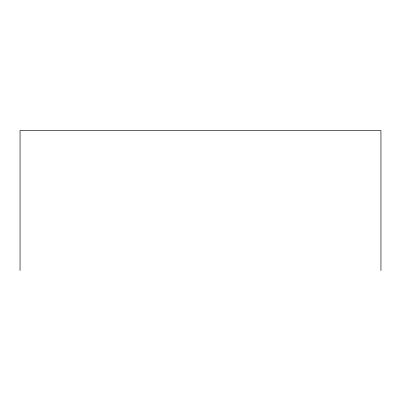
<?xml version="1.0" encoding="UTF-8"?>
<svg xmlns="http://www.w3.org/2000/svg" width="401" height="401" viewBox="0 0 401 401"><rect width="100%" height="100%" fill="white"/><g stroke="black" fill="none" stroke-linecap="round" stroke-linejoin="round"><path stroke-width="0.6" d="M380.95 270.525L380.95 130.475L20.05 130.475L20.05 270.525"/></g></svg>
